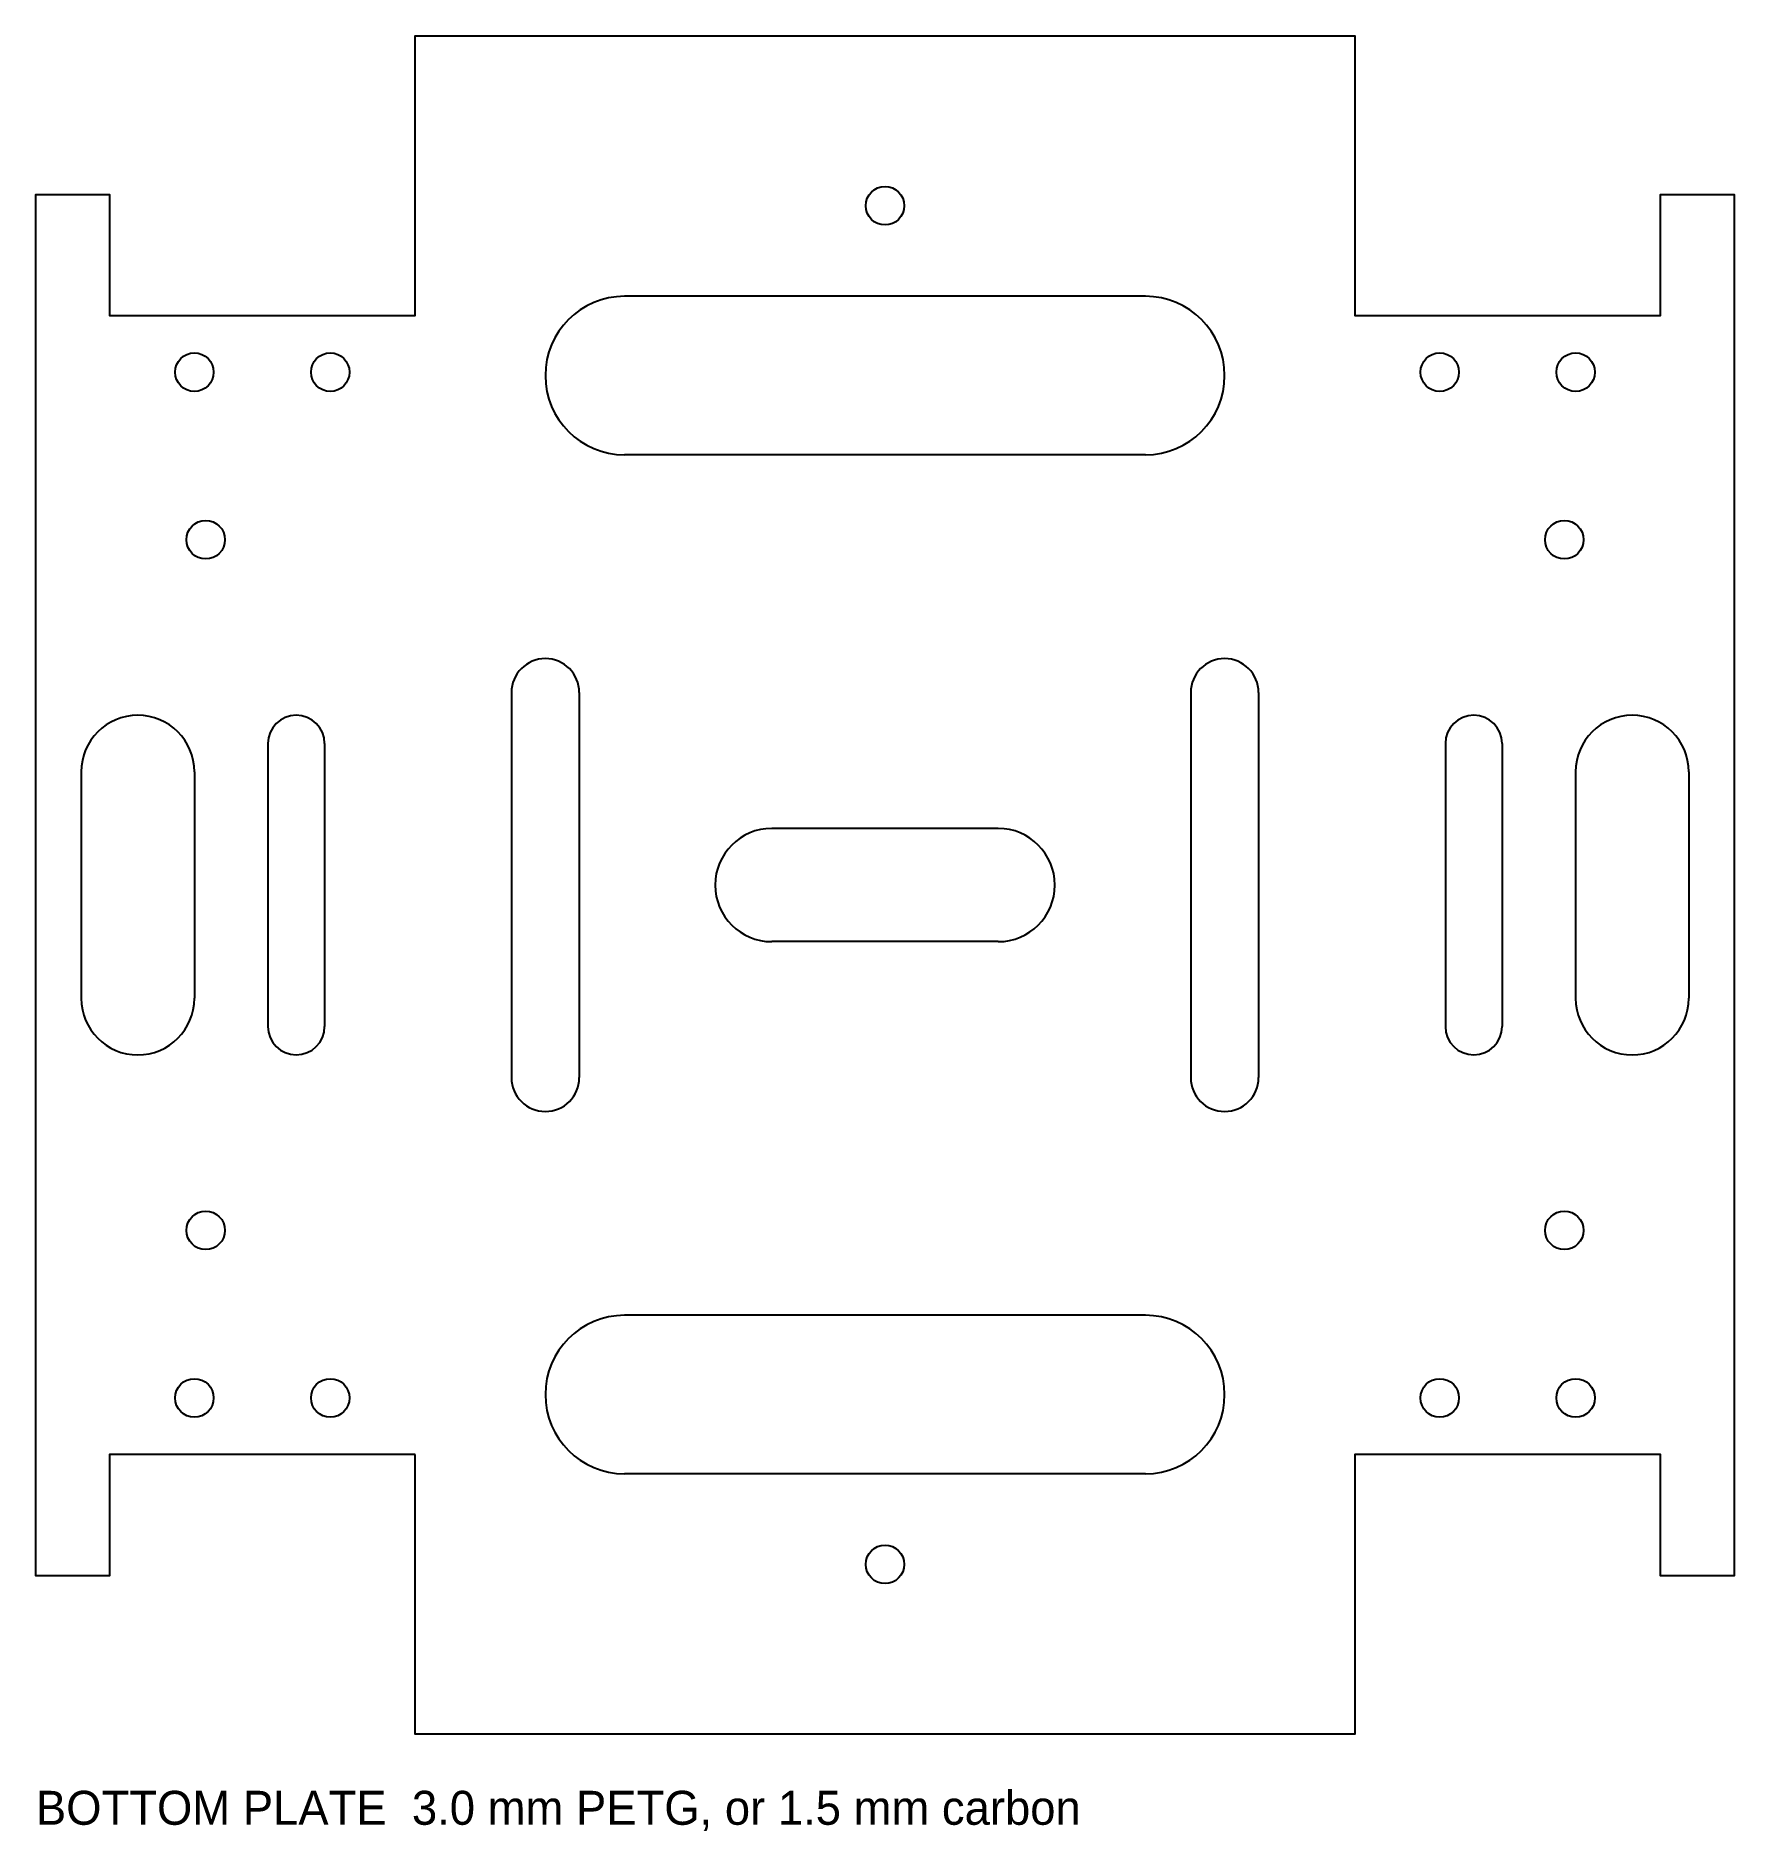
# Model space of a CAD drawing. Header units: millimetres. Extents: x -75 to 75, y -84 to 75.
import ezdxf

# ---------------------------------------------------------------- set-up
doc = ezdxf.new("R2010")
doc.units = ezdxf.units.MM
for name, color, linetype in [('CUT_INNER', 5, 'Continuous'), ('CUT_OUTER', 1, 'Continuous'), ('NOTES', 7, 'Continuous')]:
    doc.layers.add(name, color=color, linetype=linetype)

msp = doc.modelspace()

# ---------------------------------------------------------------- linework, layer by layer
at = {"layer": 'CUT_INNER'}
for p, q in [((23, 52), (-23, 52)), ((23, 38), (-23, 38)), ((-33, 17), (-33, -17)), ((-27, 17), (-27, -17)), ((27, 17), (27, -17)), ((33, 17), (33, -17)), ((-54.5, 12.5), (-54.5, -12.5)), ((-49.5, 12.5), (-49.5, -12.5)), ((49.5, 12.5), (49.5, -12.5)), ((54.5, 12.5), (54.5, -12.5)), ((-71, 10), (-71, -10)), ((-61, 10), (-61, -10)), ((61, 10), (61, -10)), ((71, 10), (71, -10)), ((10, 5), (-10, 5)), ((10, -5), (-10, -5)), ((23, -38), (-23, -38)), ((23, -52), (-23, -52))]:
    msp.add_line(p, q, dxfattribs=at)
for centre in [(0, 60), (-61, 45.3), (-49, 45.3), (49, 45.3), (61, 45.3), (-60, 30.5), (60, 30.5), (-60, -30.5), (60, -30.5), (-61, -45.3), (-49, -45.3), (49, -45.3), (61, -45.3), (0, -60)]:
    msp.add_circle(centre, 1.7, dxfattribs=at)
for centre, radius, start, end in [((-23, 45), 7, 90, 270), ((23, 45), 7, -90, 90), ((-30, 17), 3, 0, 180), ((30, 17), 3, 0, 180), ((-66, 10), 5, 0, 180), ((-52, 12.5), 2.5, 0, 180), ((52, 12.5), 2.5, 0, 180), ((66, 10), 5, 0, 180), ((-10, 0), 5, 90, 270), ((10, 0), 5, -90, 90), ((-66, -10), 5, 180, 360), ((66, -10), 5, 180, 360), ((-52, -12.5), 2.5, 180, 360), ((52, -12.5), 2.5, 180, 360), ((-30, -17), 3, 180, 360), ((30, -17), 3, 180, 360), ((-23, -45), 7, 90, 270), ((23, -45), 7, -90, 90)]:
    msp.add_arc(centre, radius, start, end, dxfattribs=at)
at = {"layer": 'CUT_OUTER'}
msp.add_lwpolyline([(-41.5, -50.3), (-68.5, -50.3), (-68.5, -61), (-75, -61), (-75, 61), (-68.5, 61), (-68.5, 50.3), (-41.5, 50.3), (-41.5, 75), (41.5, 75), (41.5, 50.3), (68.5, 50.3), (68.5, 61), (75, 61), (75, -61), (68.5, -61), (68.5, -50.3), (41.5, -50.3), (41.5, -75), (-41.5, -75)], close=True, dxfattribs=at)

# ---------------------------------------------------------------- texts
at = {"layer": 'NOTES'}
msp.add_text('BOTTOM PLATE  3.0 mm PETG, or 1.5 mm carbon', height=3, dxfattribs=at).set_placement((-75, -83))

doc.saveas('drawing.dxf')
